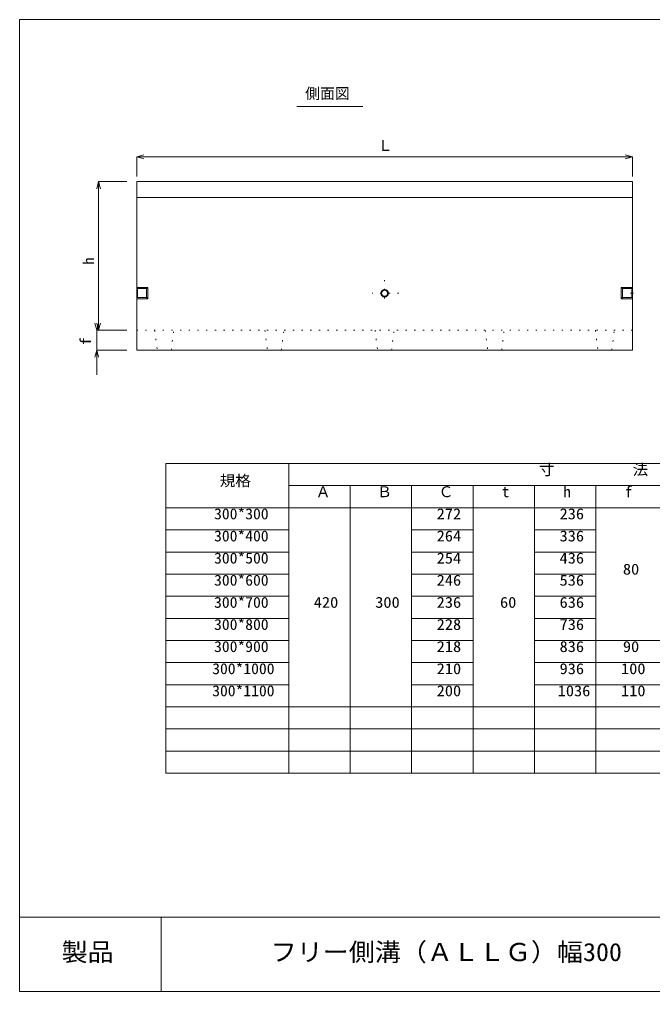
# Model space of a CAD drawing. Units: millimetres, scale not verified. Extents: x -162 to 6045, y 180 to 4102.
# Drawn here: x -162 to 2393, y 180 to 4102 of the extents above; entities that cross this region are included whole.
import ezdxf
from ezdxf.enums import TextEntityAlignment as Align

# ---------------------------------------------------------------- set-up
doc = ezdxf.new("R2010")
doc.units = ezdxf.units.MM
doc.header["$LTSCALE"] = 20
doc.linetypes.add('DOTTED', pattern=[1.75, 0.25, -1.5])
doc.layers.add('_0-0_', color=7, linetype='Continuous', lineweight=18)
doc.styles.add('ＭＳ ゴシック', font='')
doc.styles.get('ＭＳ ゴシック').set_extended_font_data('MS Gothic')

msp = doc.modelspace()

# ---------------------------------------------------------------- linework, layer by layer
at = {"layer": '_0-0_'}
for p, q in [((-161.72, 4102.25), (6045.25, 4102.25)), ((-161.72, 4102.25), (-161.72, 179.9)), ((957.62, 3751.58), (1224.29, 3751.58)), ((957.62, 3751.58), (1224.29, 3751.58)), ((311.33, 3448), (2311.33, 3448)), ((311.33, 3448), (311.33, 2768)), ((2311.33, 3448), (2311.33, 2768)), ((2311.33, 3384), (311.33, 3384)), ((311.33, 3074), (311.33, 3122.11)), ((2311.33, 3074), (2311.33, 3122.11)), ((311.33, 2972.01), (311.33, 3024)), ((311.33, 3022.01), (311.33, 2973.64)), ((356.33, 3021.34), (311.33, 3021.34)), ((351.33, 3016.34), (356.33, 3021.34)), ((356.33, 2974.67), (356.33, 3021.34)), ((2266.33, 2974.67), (2266.33, 3021.34)), ((2271.33, 3016.34), (2266.33, 3021.34)), ((2266.33, 3021.34), (2311.33, 3021.34)), ((2311.33, 2972.01), (2311.33, 3024)), ((2311.33, 2972.01), (2311.33, 3024)), ((2311.33, 3022.01), (2311.33, 2973.64)), ((351.33, 3016.34), (311.33, 3016.34)), ((314, 3013), (311.33, 3013)), ((314, 3005), (311.33, 3005)), ((314, 2991), (311.33, 2991)), ((314, 2983), (311.33, 2983)), ((314, 2983), (314, 3013)), ((351.33, 2979.67), (351.33, 3016.34)), ((2271.33, 2979.67), (2271.33, 3016.34)), ((2271.33, 3016.34), (2311.33, 3016.34)), ((2303.76, 2998), (2315.21, 2998)), ((2308.67, 2983), (2308.67, 3013)), ((2308.67, 3013), (2311.33, 3013)), ((2308.67, 3005), (2311.33, 3005)), ((2308.67, 2991), (2311.33, 2991)), ((2308.67, 2983), (2311.33, 2983)), ((351.33, 2979.67), (311.33, 2979.67)), ((356.33, 2974.67), (311.33, 2974.67)), ((351.33, 2979.67), (356.33, 2974.67)), ((2271.33, 2979.67), (2266.33, 2974.67)), ((2266.33, 2974.67), (2311.33, 2974.67)), ((2271.33, 2979.67), (2311.33, 2979.67)), ((2311.33, 2768), (311.33, 2768)), ((428.72, 2310.42), (5228.72, 2310.42)), ((428.72, 2310.42), (428.72, 1060.83)), ((924.59, 2310.42), (924.59, 1060.83)), ((924.59, 2221.16), (5228.72, 2221.16)), ((1172.53, 2221.16), (1172.53, 1060.83)), ((1420.46, 2221.16), (1420.46, 1060.83)), ((1668.39, 2221.16), (1668.39, 1060.83)), ((1916.33, 2221.16), (1916.33, 1060.83)), ((2164.26, 2221.16), (2164.26, 1060.83)), ((428.72, 2131.91), (5228.72, 2131.91)), ((428.72, 2042.65), (924.59, 2042.65)), ((1420.46, 2042.65), (1668.39, 2042.65)), ((1916.33, 2042.65), (2164.26, 2042.65)), ((428.72, 1953.39), (924.59, 1953.39)), ((1420.46, 1953.39), (1668.39, 1953.39)), ((1916.33, 1953.39), (2164.26, 1953.39)), ((428.72, 1864.14), (924.59, 1864.14)), ((1420.46, 1864.14), (1668.39, 1864.14)), ((1916.33, 1864.14), (2164.26, 1864.14)), ((428.72, 1774.88), (924.59, 1774.88)), ((1420.46, 1774.88), (1668.39, 1774.88)), ((1916.33, 1774.88), (2164.26, 1774.88)), ((428.72, 1685.63), (924.59, 1685.63)), ((1420.46, 1685.63), (1668.39, 1685.63)), ((1916.33, 1685.63), (2164.26, 1685.63)), ((428.72, 1596.37), (924.59, 1596.37)), ((1420.46, 1596.37), (1668.39, 1596.37)), ((1916.33, 1596.37), (2660.13, 1596.37)), ((428.72, 1507.11), (924.59, 1507.11)), ((1420.46, 1507.11), (1668.39, 1507.11)), ((1916.33, 1507.11), (2660.13, 1507.11)), ((428.72, 1417.86), (924.59, 1417.86)), ((1420.46, 1417.86), (1668.39, 1417.86)), ((1916.33, 1417.86), (2660.13, 1417.86)), ((428.72, 1328.6), (5228.72, 1328.6)), ((428.72, 1239.34), (5228.72, 1239.34)), ((428.72, 1150.09), (5228.72, 1150.09)), ((428.72, 1060.83), (5228.72, 1060.83)), ((-161.72, 179.9), (-161.72, 479.9)), ((-161.72, 479.9), (6045.25, 479.9)), ((410.47, 179.9), (410.47, 479.9)), ((6045.25, 179.9), (-161.72, 179.9)), ((6045.25, 179.9), (-161.72, 179.9)), ((-161.72, 179.9), (410.47, 179.9)), ((410.47, 179.9), (2634.94, 179.9))]:
    msp.add_line(p, q, dxfattribs=at)
at = {"layer": '_0-0_', "color": 4, "lineweight": 9}
for p, q in [((311.33, 3547.86), (340.31, 3555.62)), ((311.33, 3547.86), (2311.33, 3547.86)), ((311.33, 3547.86), (340.31, 3540.09)), ((311.33, 3547.86), (311.33, 3468.29)), ((2311.33, 3547.86), (2282.36, 3555.62)), ((2311.33, 3547.86), (2282.36, 3540.09)), ((2311.33, 3547.86), (2311.33, 3468.29)), ((157.68, 3448), (149.91, 3419.03)), ((157.68, 2848), (157.68, 3448)), ((157.68, 3448), (165.44, 3419.03)), ((157.68, 3448), (271.69, 3448)), ((149.91, 2848), (142.15, 2876.98)), ((149.91, 2848), (142.15, 2876.98)), ((149.91, 2848), (157.68, 2876.98)), ((149.91, 2848), (157.68, 2876.98)), ((157.68, 2848), (149.91, 2876.98)), ((157.68, 2848), (149.91, 2876.98)), ((157.68, 2848), (165.44, 2876.98)), ((157.68, 2848), (165.44, 2876.98)), ((149.91, 2768), (149.91, 2848)), ((149.91, 2848), (271.69, 2848)), ((149.91, 2768), (149.91, 2848)), ((149.91, 2848), (271.69, 2848)), ((157.68, 2848), (271.69, 2848)), ((157.68, 2848), (271.69, 2848)), ((149.91, 2768), (142.15, 2739.03)), ((149.91, 2768), (142.15, 2739.03)), ((149.91, 2768), (149.91, 2668)), ((149.91, 2768), (157.68, 2739.03)), ((149.91, 2768), (271.69, 2768)), ((149.91, 2768), (149.91, 2668)), ((149.91, 2768), (157.68, 2739.03)), ((149.91, 2768), (271.69, 2768))]:
    msp.add_line(p, q, dxfattribs=at)
at = {"layer": '_0-0_', "linetype": 'DOTTED'}
for p, q in [((1311.7, 3050.87), (1311.7, 2955.86)), ((1368.7, 2997.48), (1261.41, 2997.48)), ((2310.4, 2998), (2312.61, 2998)), ((2311.33, 2848), (311.33, 2848)), ((384.26, 2848), (394.26, 2768)), ((450.63, 2768), (460.63, 2848)), ((828.71, 2848), (838.71, 2768)), ((895.07, 2768), (905.07, 2848)), ((1273.15, 2848), (1283.15, 2768)), ((1339.52, 2768), (1349.52, 2848)), ((1717.6, 2848), (1727.6, 2768)), ((1783.96, 2768), (1793.96, 2848)), ((2162.04, 2848), (2172.04, 2768)), ((2228.41, 2768), (2238.41, 2848))]:
    msp.add_line(p, q, dxfattribs=at)
at = {"layer": '_0-0_'}
for radius in [15, 12]:
    msp.add_circle((1311.7, 2997.48), radius, dxfattribs=at)

# ---------------------------------------------------------------- texts
at = {"layer": '_0-0_', "style": 'ＭＳ ゴシック'}
for s, p in [('側面図', (990.96, 3768.24)), ('側面図', (990.96, 3768.24)), ('Ｌ', (1283.76, 3558.88)), ('Ａ', (1033.41, 2161.45)), ('Ｂ', (1281.34, 2161.45)), ('Ｃ', (1529.28, 2161.45)), ('t', (1784.79, 2161.45)), ('h', (2032.72, 2161.45)), ('f', (2280.65, 2161.45))]:
    msp.add_text(s, height=43.99, dxfattribs=at).set_placement(p, align=Align.BOTTOM_LEFT)
for s, p in [('h', (152.54, 3112.27)), ('f', (140.09, 2788.71))]:
    msp.add_text(s, height=43.99, rotation=90, dxfattribs=at).set_placement(p, align=Align.BOTTOM_LEFT)
for s, height, width, p in [('寸\u3000\u3000\u3000\u3000\u3000法', 43.99, 1.05, (1934.23, 2250.71)), ('規格', 43.99, 1.05, (646.36, 2206.08)), ('300*300', 43.99, 1.05, (623.63, 2072.2)), ('272', 43.99, 1.1, (1521.7, 2072.2)), ('236', 43.99, 1.1, (2017.57, 2072.2)), ('300*400', 43.99, 1.05, (623.63, 1982.94)), ('264', 43.99, 1.1, (1521.7, 1982.94)), ('336', 43.99, 1.1, (2017.57, 1982.94)), ('300*500', 43.99, 1.05, (623.63, 1893.68)), ('254', 43.99, 1.1, (1521.7, 1893.68)), ('436', 43.99, 1.1, (2017.57, 1893.68)), ('80', 43.99, 1.1, (2273.08, 1849.05)), ('300*600', 43.99, 1.05, (623.63, 1804.43)), ('246', 43.99, 1.1, (1521.7, 1804.43)), ('536', 43.99, 1.1, (2017.57, 1804.43)), ('300*700', 43.99, 1.05, (623.63, 1715.17)), ('420', 43.99, 1.1, (1025.83, 1715.17)), ('300', 43.99, 1.1, (1273.77, 1715.17)), ('236', 43.99, 1.1, (1521.7, 1715.17)), ('60', 43.99, 1.1, (1777.21, 1715.17)), ('636', 43.99, 1.1, (2017.57, 1715.17)), ('300*800', 43.99, 1.05, (623.63, 1625.91)), ('228', 43.99, 1.1, (1521.7, 1625.91)), ('736', 43.99, 1.1, (2017.57, 1625.91)), ('300*900', 43.99, 1.05, (623.63, 1536.66)), ('218', 43.99, 1.1, (1521.7, 1536.66)), ('836', 43.99, 1.1, (2017.57, 1536.66)), ('90', 43.99, 1.1, (2273.08, 1536.66)), ('300*1000', 43.99, 1.05, (616.05, 1447.4)), ('210', 43.99, 1.1, (1521.7, 1447.4)), ('936', 43.99, 1.1, (2017.57, 1447.4)), ('100', 43.99, 1.1, (2265.5, 1447.4)), ('300*1100', 43.99, 1.05, (616.05, 1358.15)), ('200', 43.99, 1.1, (1521.7, 1358.15)), ('1036', 43.99, 1.1, (2009.99, 1358.15)), ('110', 43.99, 1.1, (2265.5, 1358.15)), ('製品', 73.31, 1.05, (8.26, 280.73)), ('フリー側溝（ＡＬＬＧ）幅300', 73.31, 1.05, (852.08, 280.73))]:
    msp.add_text(s, height=height, dxfattribs=dict(at, width=width)).set_placement(p, align=Align.BOTTOM_LEFT)

doc.saveas('drawing.dxf')
